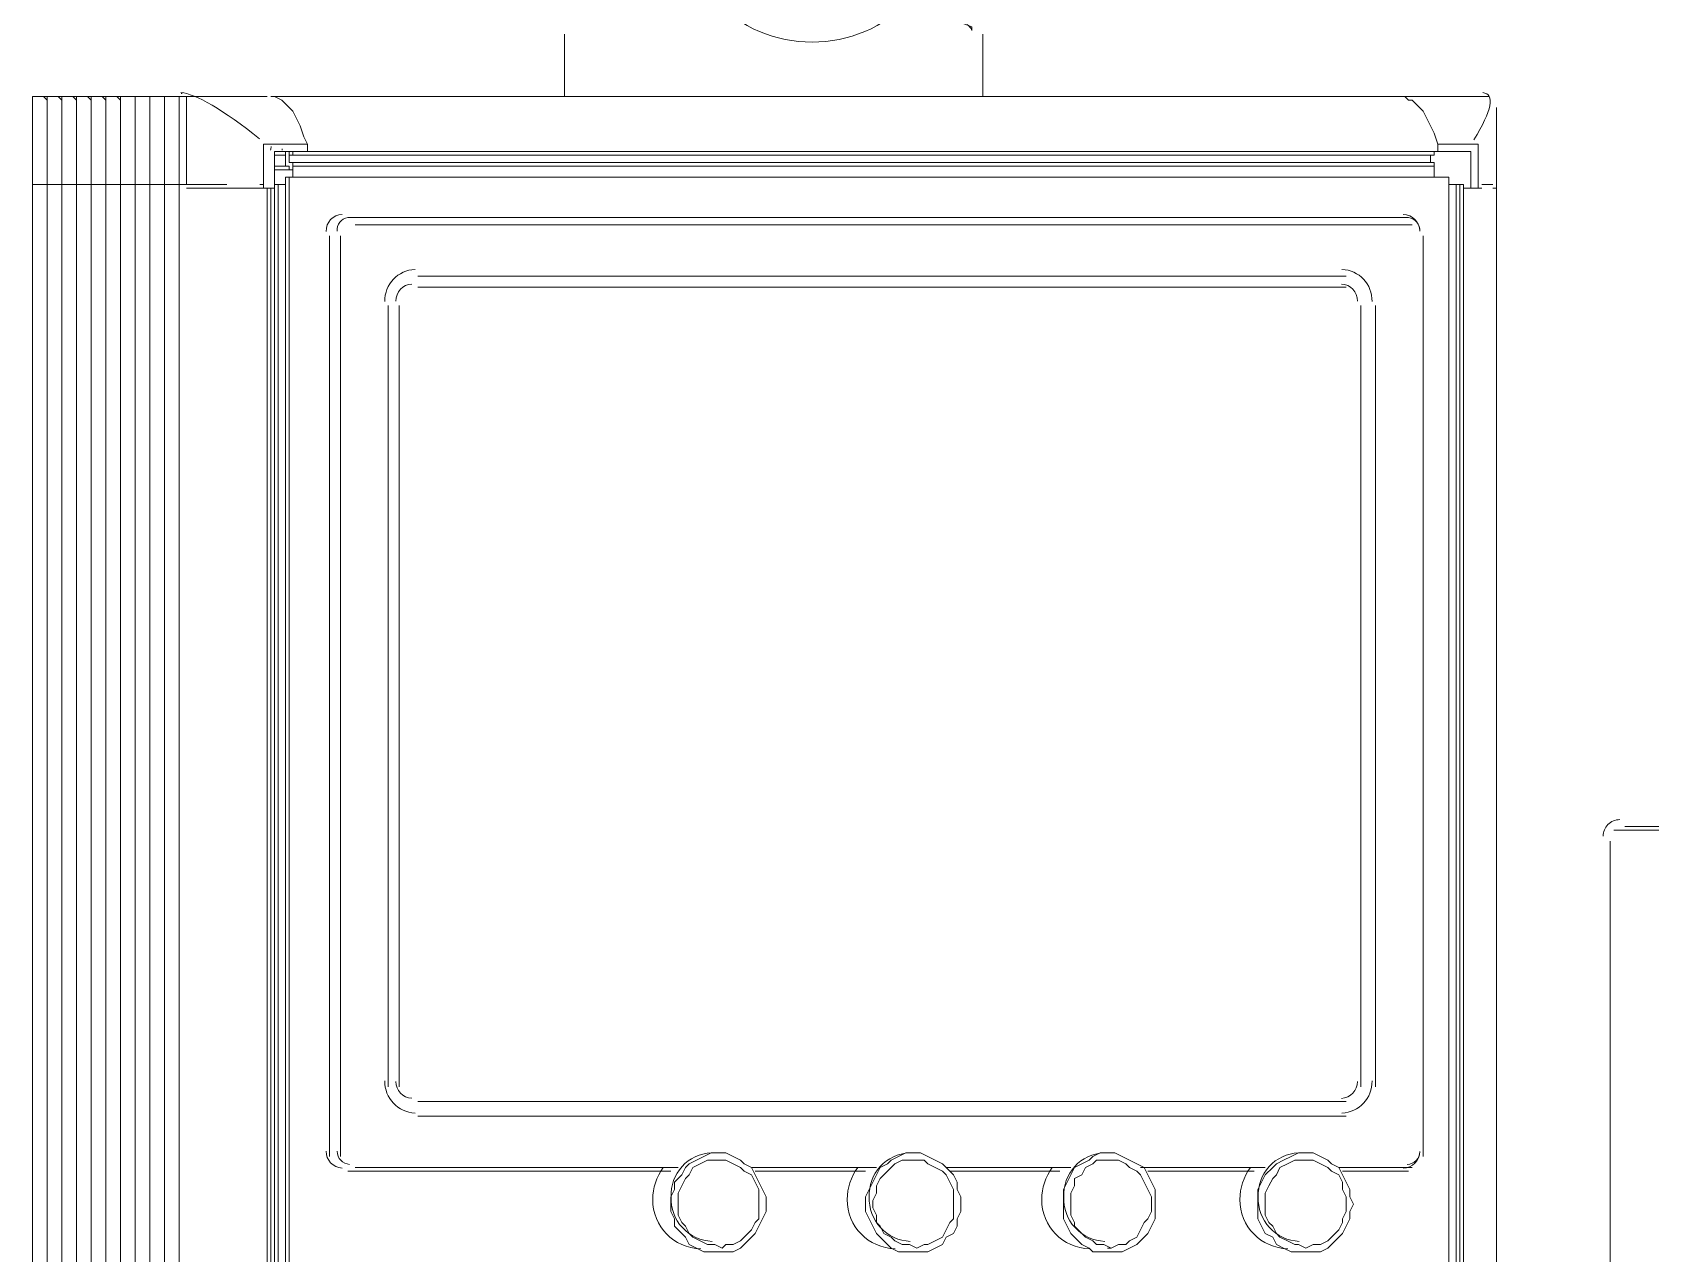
# Model space of a CAD drawing. Header units: millimetres. Extents: x 25096 to 30217, y 6541 to 10165.
# Drawn here: x 27559.6 to 27615.1, y 7042.2 to 7084.1 of the extents above; entities that cross this region are included whole.
import ezdxf

# ---------------------------------------------------------------- set-up
doc = ezdxf.new("R2010")
doc.units = ezdxf.units.MM
doc.layers.add('Equipment', color=123, linetype='Continuous')

# ---------------------------------------------------------------- blocks, each defined once
blk = doc.blocks.new('A$C970bf4b1')
at = {"layer": 'Equipment', "lineweight": 20}
for points in [[(-10529.36, 1858.24, -0.222822), (-10527.94, 1856.53), (-10527.94, 1857.59), (-10536.4, 1860.77), (-10544.87, 1865), (-10545.93, 1865, -0.42135), (-10602.03, 1865), (-10603.09, 1865)], [(-10710.98, 1798.58, -0.413651), (-10707.87, 1802.55), (-10401.98, 1802.55, -0.413651), (-10398.72, 1798.58, 0.414213), (-10403.48, 1803.45)], [(-10341.03, 1628.8, 0.201504), (-10344.43, 1627.37, 0.196322), (-10345.79, 1624.04)], [(-10600.97, 1532.64), (-10603.09, 1532.64, 0.415141), (-10614.65, 1519.91, 0.415141), (-10602.84, 1507.08)], [(-10544.87, 1532.64), (-10545.93, 1532.64, 0.415141), (-10557.49, 1519.91, 0.415141), (-10545.68, 1507.08)], [(-10488.77, 1532.64), (-10489.83, 1532.64, 0.415141), (-10501.39, 1519.91, 0.415141), (-10489.58, 1507.08)], [(-10431.62, 1532.64), (-10433.73, 1532.64, 0.415141), (-10445.29, 1519.91, 0.415141), (-10433.48, 1507.08)], [(-10403.48, 1528.25, 0.414213), (-10398.72, 1533.01, -0.413651), (-10402.31, 1529.31)], [(-10616.94, 1528.37, 0.161492), (-10619.94, 1519.18, 0.413652), (-10606.11, 1504.97)], [(-10560.84, 1528.37, 0.161492), (-10563.85, 1519.18, 0.413652), (-10550.01, 1504.97)], [(-10504.74, 1528.37, 0.161492), (-10507.74, 1519.18, 0.413652), (-10493.91, 1504.97)], [(-10447.58, 1528.37, 0.161492), (-10450.58, 1519.18, 0.413652), (-10436.75, 1504.97)]]:
    blk.add_lwpolyline(points, format="xyb", dxfattribs=at)
for points in [[(-10645.42, 1855.47), (-10645.42, 1837.48)], [(-10524.76, 1837.48), (-10524.76, 1855.47)], [(-10795.73, 1837.48), (-10798.9, 1837.48), (-10798.9, 1811.02), (-10798.9, 1414.1), (-10798.9, 1386.58), (-10795.73, 1386.58)], [(-10794.67, 1836.42), (-10795.73, 1837.48), (-10794.67, 1837.48)], [(-10791.49, 1837.48), (-10794.67, 1837.48), (-10794.67, 1811.02)], [(-10794.67, 1837.48), (-10794.67, 1837.48)], [(-10790.43, 1836.42), (-10791.49, 1837.48), (-10790.43, 1837.48)], [(-10787.26, 1837.48), (-10790.43, 1837.48), (-10790.43, 1811.02)], [(-10790.43, 1837.48), (-10790.43, 1837.48)], [(-10786.2, 1836.42), (-10787.26, 1837.48), (-10786.2, 1837.48)], [(-10783.02, 1837.48), (-10786.2, 1837.48), (-10786.2, 1811.02)], [(-10786.2, 1837.48), (-10786.2, 1837.48)], [(-10781.97, 1836.42), (-10783.02, 1837.48), (-10781.97, 1837.48)], [(-10778.79, 1837.48), (-10781.97, 1837.48), (-10781.97, 1811.02)], [(-10781.97, 1837.48), (-10781.97, 1837.48)], [(-10777.73, 1836.42), (-10778.79, 1837.48), (-10777.73, 1837.48)], [(-10774.56, 1837.48), (-10777.73, 1837.48), (-10777.73, 1811.02)], [(-10777.73, 1837.48), (-10777.73, 1837.48)], [(-10773.5, 1836.42), (-10774.56, 1837.48), (-10773.5, 1837.48)], [(-10770.32, 1837.48), (-10773.5, 1837.48), (-10773.5, 1811.02)], [(-10773.5, 1837.48), (-10773.5, 1837.48)], [(-10769.26, 1836.42), (-10769.26, 1837.48), (-10770.32, 1837.48), (-10769.26, 1837.48)], [(-10765.03, 1836.42), (-10765.03, 1837.48), (-10769.26, 1837.48), (-10769.26, 1811.02)], [(-10769.26, 1837.48), (-10769.26, 1837.48)], [(-10760.8, 1836.42), (-10760.8, 1837.48), (-10765.03, 1837.48), (-10765.03, 1811.02)], [(-10765.03, 1837.48), (-10765.03, 1837.48)], [(-10756.56, 1836.42), (-10756.56, 1837.48), (-10760.8, 1837.48), (-10760.8, 1811.02)], [(-10760.8, 1837.48), (-10760.8, 1837.48)], [(-10731.16, 1837.48), (-10754.45, 1837.48), (-10754.45, 1812.08), (-10754.45, 1837.48), (-10756.56, 1837.48), (-10756.56, 1811.02)], [(-10756.56, 1837.48), (-10756.56, 1837.48)], [(-10754.45, 1837.48), (-10754.45, 1837.48)], [(-10393.51, 1823.72), (-10381.87, 1823.72), (-10381.87, 1811.02), (-10383.99, 1811.02), (-10383.99, 1821.6), (-10393.51, 1821.6), (-10719.52, 1821.6), (-10395.63, 1821.6), (-10393.51, 1821.6), (-10393.51, 1823.72), (-10394.57, 1826.9), (-10395.63, 1829.01), (-10396.69, 1831.13), (-10397.75, 1833.25), (-10399.86, 1835.36), (-10400.92, 1836.42), (-10401.98, 1836.42), (-10403.04, 1837.48), (-10404.1, 1837.48), (-10730.1, 1837.48), (-10729.04, 1837.48), (-10726.93, 1836.42), (-10725.87, 1835.36), (-10724.81, 1834.3), (-10723.75, 1833.25), (-10722.69, 1831.13), (-10721.63, 1829.01), (-10720.57, 1825.84), (-10719.52, 1823.72), (-10732.22, 1823.72), (-10732.22, 1811.02), (-10754.45, 1811.02)], [(-10378.69, 1837.48), (-10378.69, 1837.48)], [(-10376.58, 1389.75), (-10376.58, 1414.1), (-10376.58, 1811.02), (-10376.58, 1834.3)], [(-10732.22, 1811.02), (-10729.04, 1811.02), (-10729.04, 1821.6), (-10719.52, 1821.6), (-10719.52, 1823.72)], [(-10725.87, 1820.54), (-10729.04, 1820.54), (-10729.04, 1817.37), (-10729.04, 1816.31), (-10723.75, 1816.31)], [(-10725.87, 1821.6), (-10725.87, 1818.43), (-10725.87, 1817.37), (-10724.81, 1817.37), (-10724.81, 1816.31), (-10723.75, 1816.31), (-10723.75, 1814.19), (-10723.75, 1817.37), (-10723.75, 1818.43), (-10724.81, 1818.43), (-10724.81, 1820.54), (-10723.75, 1820.54), (-10394.57, 1820.54), (-10394.57, 1821.6)], [(-10395.63, 1818.43), (-10395.63, 1820.54), (-10724.81, 1820.54)], [(-10723.75, 1820.54), (-10723.75, 1820.54)], [(-10394.57, 1820.54), (-10394.57, 1820.54)], [(-10724.81, 1817.37), (-10729.04, 1817.37), (-10725.87, 1817.37)], [(-10723.75, 1817.37), (-10394.57, 1817.37), (-10394.57, 1818.43), (-10723.75, 1818.43), (-10724.81, 1818.43)], [(-10724.81, 1818.43), (-10724.81, 1818.43)], [(-10394.57, 1818.43), (-10723.75, 1818.43)], [(-10394.57, 1818.43), (-10394.57, 1818.43)], [(-10394.57, 1817.37), (-10394.57, 1817.37)], [(-10394.57, 1817.37), (-10394.57, 1814.19)], [(-10798.9, 1812.08), (-10795.73, 1812.08), (-10794.67, 1812.08), (-10791.49, 1812.08), (-10790.43, 1812.08), (-10786.2, 1812.08), (-10781.97, 1812.08), (-10777.73, 1812.08), (-10773.5, 1812.08), (-10769.26, 1812.08), (-10765.03, 1812.08), (-10760.8, 1812.08), (-10756.56, 1812.08), (-10756.56, 1401.4), (-10755.5, 1401.4), (-10742.8, 1401.4)], [(-10798.9, 1812.08), (-10798.9, 1812.08)], [(-10795.73, 1812.08), (-10795.73, 1812.08)], [(-10794.67, 1812.08), (-10794.67, 1401.4), (-10791.49, 1401.4), (-10790.43, 1401.4)], [(-10794.67, 1812.08), (-10794.67, 1812.08)], [(-10794.67, 1812.08), (-10794.67, 1812.08)], [(-10794.67, 1812.08), (-10794.67, 1812.08)], [(-10790.43, 1812.08), (-10790.43, 1401.4), (-10786.2, 1401.4)], [(-10790.43, 1812.08), (-10790.43, 1812.08)], [(-10790.43, 1812.08), (-10790.43, 1812.08)], [(-10790.43, 1812.08), (-10790.43, 1812.08)], [(-10790.43, 1812.08), (-10790.43, 1812.08)], [(-10786.2, 1812.08), (-10786.2, 1401.4), (-10781.97, 1401.4)], [(-10786.2, 1812.08), (-10786.2, 1812.08)], [(-10786.2, 1812.08), (-10786.2, 1812.08)], [(-10786.2, 1812.08), (-10786.2, 1812.08)], [(-10786.2, 1812.08), (-10786.2, 1812.08)], [(-10786.2, 1812.08), (-10786.2, 1812.08)], [(-10781.97, 1812.08), (-10781.97, 1401.4), (-10777.73, 1401.4)], [(-10781.97, 1812.08), (-10781.97, 1812.08)], [(-10781.97, 1812.08), (-10781.97, 1812.08)], [(-10781.97, 1812.08), (-10781.97, 1812.08)], [(-10781.97, 1812.08), (-10781.97, 1812.08)], [(-10781.97, 1812.08), (-10781.97, 1812.08)], [(-10777.73, 1812.08), (-10777.73, 1401.4), (-10773.5, 1401.4)], [(-10777.73, 1812.08), (-10777.73, 1812.08)], [(-10777.73, 1812.08), (-10777.73, 1812.08)], [(-10777.73, 1812.08), (-10777.73, 1812.08)], [(-10777.73, 1812.08), (-10777.73, 1812.08)], [(-10777.73, 1812.08), (-10777.73, 1812.08)], [(-10773.5, 1812.08), (-10773.5, 1401.4), (-10769.26, 1401.4)], [(-10773.5, 1812.08), (-10773.5, 1812.08)], [(-10773.5, 1812.08), (-10773.5, 1812.08)], [(-10773.5, 1812.08), (-10773.5, 1812.08)], [(-10773.5, 1812.08), (-10773.5, 1812.08)], [(-10773.5, 1812.08), (-10773.5, 1812.08)], [(-10769.26, 1812.08), (-10769.26, 1401.4), (-10765.03, 1401.4)], [(-10769.26, 1812.08), (-10769.26, 1812.08)], [(-10769.26, 1812.08), (-10769.26, 1812.08)], [(-10769.26, 1812.08), (-10769.26, 1812.08)], [(-10769.26, 1812.08), (-10769.26, 1812.08)], [(-10769.26, 1812.08), (-10769.26, 1812.08)], [(-10765.03, 1812.08), (-10765.03, 1401.4), (-10760.8, 1401.4)], [(-10765.03, 1812.08), (-10765.03, 1812.08)], [(-10765.03, 1812.08), (-10765.03, 1812.08)], [(-10765.03, 1812.08), (-10765.03, 1812.08)], [(-10765.03, 1812.08), (-10765.03, 1812.08)], [(-10765.03, 1812.08), (-10765.03, 1812.08)], [(-10760.8, 1812.08), (-10760.8, 1401.4), (-10756.56, 1401.4)], [(-10760.8, 1812.08), (-10760.8, 1812.08)], [(-10760.8, 1812.08), (-10760.8, 1812.08)], [(-10760.8, 1812.08), (-10760.8, 1812.08)], [(-10760.8, 1812.08), (-10760.8, 1812.08)], [(-10760.8, 1812.08), (-10760.8, 1812.08)], [(-10756.56, 1812.08), (-10755.5, 1812.08), (-10742.8, 1812.08)], [(-10756.56, 1812.08), (-10756.56, 1812.08)], [(-10756.56, 1812.08), (-10756.56, 1812.08)], [(-10756.56, 1812.08), (-10756.56, 1812.08)], [(-10756.56, 1812.08), (-10756.56, 1812.08)], [(-10756.56, 1812.08), (-10756.56, 1812.08)], [(-10733.28, 1812.08), (-10732.22, 1812.08)], [(-10727.98, 1403.51), (-10727.98, 1812.08), (-10729.04, 1812.08), (-10729.04, 1403.51)], [(-10729.04, 1812.08), (-10729.04, 1812.08)], [(-10725.87, 1812.08), (-10727.98, 1812.08)], [(-10724.81, 1814.19), (-10725.87, 1814.19), (-10725.87, 1407.75), (-10724.81, 1407.75)], [(-10725.87, 1813.14), (-10725.87, 1813.14)], [(-10390.34, 1812.08), (-10390.34, 1812.08)], [(-10388.22, 1812.08), (-10389.28, 1812.08), (-10390.34, 1812.08)], [(-10390.34, 1812.08), (-10390.34, 1812.08)], [(-10389.28, 1812.08), (-10389.28, 1812.08)], [(-10389.28, 1812.08), (-10389.28, 1812.08)], [(-10388.22, 1812.08), (-10388.22, 1411.98), (-10388.22, 1812.08)], [(-10388.22, 1812.08), (-10388.22, 1812.08)], [(-10388.22, 1812.08), (-10388.22, 1812.08)], [(-10387.16, 1812.08), (-10387.16, 1812.08)], [(-10387.16, 1812.08), (-10387.16, 1812.08)], [(-10387.16, 1812.08), (-10387.16, 1812.08)], [(-10387.16, 1812.08), (-10387.16, 1812.08)], [(-10387.16, 1812.08), (-10387.16, 1812.08)], [(-10387.16, 1812.08), (-10387.16, 1812.08)], [(-10387.16, 1812.08), (-10387.16, 1812.08)], [(-10386.1, 1812.08), (-10386.1, 1812.08)], [(-10386.1, 1812.08), (-10386.1, 1812.08)], [(-10380.81, 1812.08), (-10380.81, 1812.08)], [(-10377.64, 1812.08), (-10380.81, 1812.08)], [(-10794.67, 1811.02), (-10794.67, 1811.02)], [(-10794.67, 1811.02), (-10794.67, 1811.02)], [(-10790.43, 1811.02), (-10790.43, 1811.02)], [(-10790.43, 1811.02), (-10790.43, 1811.02)], [(-10786.2, 1811.02), (-10786.2, 1811.02)], [(-10786.2, 1811.02), (-10786.2, 1811.02)], [(-10781.97, 1811.02), (-10781.97, 1811.02)], [(-10781.97, 1811.02), (-10781.97, 1811.02)], [(-10777.73, 1811.02), (-10777.73, 1811.02)], [(-10777.73, 1811.02), (-10777.73, 1811.02)], [(-10773.5, 1811.02), (-10773.5, 1811.02)], [(-10773.5, 1811.02), (-10773.5, 1811.02)], [(-10769.26, 1811.02), (-10769.26, 1811.02)], [(-10769.26, 1811.02), (-10769.26, 1811.02)], [(-10765.03, 1811.02), (-10765.03, 1811.02)], [(-10765.03, 1811.02), (-10765.03, 1811.02)], [(-10760.8, 1811.02), (-10760.8, 1811.02)], [(-10760.8, 1811.02), (-10760.8, 1811.02)], [(-10756.56, 1811.02), (-10756.56, 1811.02)], [(-10756.56, 1811.02), (-10756.56, 1811.02)], [(-10730.1, 1414.1), (-10730.1, 1811.02), (-10730.1, 1414.1), (-10730.1, 1811.02)], [(-10387.16, 1811.02), (-10387.16, 1811.02)], [(-10383.99, 1414.1), (-10386.1, 1414.1), (-10386.1, 1811.02), (-10383.99, 1811.02)], [(-10380.81, 1811.02), (-10381.87, 1811.02)], [(-10376.58, 1811.02), (-10377.64, 1811.02)], [(-10707.87, 1802.55), (-10707.87, 1802.55)], [(-10713.17, 1797.26), (-10713.17, 1531.59)], [(-10709.99, 1797.26), (-10709.99, 1531.59)], [(-10400.92, 1800.43), (-10705.76, 1800.43)], [(-10397.75, 1531.59), (-10397.75, 1797.26)], [(-10687.76, 1785.62), (-10419.97, 1785.62)], [(-10419.97, 1782.44), (-10687.76, 1782.44)], [(-10696.23, 1551.7), (-10696.23, 1777.15)], [(-10693.06, 1777.15), (-10693.06, 1551.7)], [(-10411.51, 1777.15), (-10411.51, 1551.7)], [(-10115.14, 1622.61), (-10325.77, 1622.61), (-10325.77, 1625.79), (-10342.71, 1625.79)], [(-10339.53, 1626.85), (-10115.14, 1626.85)], [(-10343.76, 1622.61), (-10343.76, 1136.78), (-10332.12, 1136.78), (-10327.89, 1136.78), (-9889.69, 1136.78)], [(-10687.76, 1547.46), (-10419.97, 1547.46)], [(-10419.97, 1543.23), (-10687.76, 1543.23)], [(-10707.87, 1527.35), (-10707.87, 1527.35)], [(-10614.73, 1527.35), (-10707.87, 1527.35)], [(-10705.76, 1528.41), (-10612.61, 1528.41)], [(-10600.97, 1530.53), (-10600.97, 1530.53)], [(-10591.44, 1528.41), (-10555.46, 1528.41)], [(-10558.63, 1527.35), (-10590.38, 1527.35)], [(-10544.87, 1530.53), (-10544.87, 1530.53)], [(-10535.35, 1528.41), (-10499.36, 1528.41)], [(-10502.53, 1527.35), (-10534.29, 1527.35)], [(-10487.71, 1530.53), (-10488.77, 1530.53)], [(-10479.25, 1528.41), (-10443.26, 1528.41)], [(-10446.43, 1527.35), (-10477.13, 1527.35)], [(-10431.62, 1530.53), (-10431.62, 1530.53)], [(-10422.09, 1528.41), (-10400.92, 1528.41)], [(-10401.98, 1527.35), (-10421.03, 1527.35)], [(-10605.2, 1504.07), (-10600.97, 1504.07)], [(-10600.97, 1505.12), (-10600.97, 1505.12)], [(-10548.05, 1504.07), (-10544.87, 1504.07)], [(-10544.87, 1505.12), (-10544.87, 1505.12)], [(-10491.95, 1504.07), (-10488.77, 1504.07)], [(-10488.77, 1505.12), (-10487.71, 1505.12)], [(-10435.85, 1504.07), (-10431.62, 1504.07)], [(-10431.62, 1505.12), (-10431.62, 1505.12)]]:
    blk.add_lwpolyline(points, dxfattribs=at)
for points in [[(-10378.69, 1837.48), (-10403.04, 1837.48)], [(-10724.81, 1821.6), (-10724.81, 1820.54), (-10724.81, 1821.6), (-10724.81, 1820.54)], [(-10723.75, 1821.6), (-10723.75, 1820.54), (-10723.75, 1821.6), (-10723.75, 1820.54), (-10723.75, 1821.6), (-10723.75, 1820.54)], [(-10390.34, 1407.75), (-10724.81, 1407.75), (-10724.81, 1814.19), (-10390.34, 1814.19)], [(-10387.16, 1812.08), (-10386.1, 1812.08), (-10386.1, 1411.98), (-10387.16, 1411.98), (-10388.22, 1411.98), (-10388.22, 1812.08)], [(-10387.16, 1411.98), (-10387.16, 1812.08), (-10387.16, 1411.98), (-10387.16, 1812.08)], [(-10731.16, 1414.1), (-10731.16, 1811.02)], [(-10415.74, 1777.15), (-10415.74, 1551.7)], [(-10614.73, 1517.83), (-10614.73, 1519.94), (-10613.67, 1522.06), (-10613.67, 1524.18), (-10611.55, 1526.29), (-10610.5, 1528.41), (-10609.44, 1529.47), (-10607.32, 1530.53), (-10605.2, 1531.59), (-10603.09, 1532.64), (-10600.97, 1532.64), (-10598.85, 1532.64), (-10596.74, 1531.59), (-10594.62, 1530.53), (-10593.56, 1529.47), (-10591.44, 1528.41), (-10590.38, 1526.29), (-10589.33, 1524.18), (-10588.27, 1522.06), (-10587.21, 1519.94), (-10587.21, 1517.83), (-10587.21, 1515.71), (-10588.27, 1513.59), (-10589.33, 1511.48), (-10590.38, 1509.36), (-10591.44, 1508.3), (-10593.56, 1506.18), (-10594.62, 1505.12), (-10596.74, 1504.07), (-10598.85, 1504.07), (-10600.97, 1504.07), (-10603.09, 1504.07), (-10605.2, 1504.07), (-10607.32, 1505.12), (-10609.44, 1506.18), (-10610.5, 1508.3), (-10611.55, 1509.36), (-10613.67, 1511.48), (-10613.67, 1513.59), (-10614.73, 1515.71)], [(-10558.63, 1517.83), (-10558.63, 1519.94), (-10557.57, 1522.06), (-10556.51, 1524.18), (-10555.46, 1526.29), (-10554.4, 1528.41), (-10552.28, 1529.47), (-10551.22, 1530.53), (-10549.11, 1531.59), (-10546.99, 1532.64), (-10544.87, 1532.64), (-10542.75, 1532.64), (-10540.64, 1531.59), (-10538.52, 1530.53), (-10536.4, 1529.47), (-10535.35, 1528.41), (-10533.23, 1526.29), (-10532.17, 1524.18), (-10532.17, 1522.06), (-10531.11, 1519.94), (-10531.11, 1517.83), (-10531.11, 1515.71), (-10532.17, 1513.59), (-10532.17, 1511.48), (-10533.23, 1509.36), (-10535.35, 1508.3), (-10536.4, 1506.18), (-10538.52, 1505.12), (-10540.64, 1504.07), (-10542.75, 1504.07), (-10544.87, 1504.07), (-10546.99, 1504.07), (-10549.11, 1504.07), (-10551.22, 1505.12), (-10552.28, 1506.18), (-10554.4, 1508.3), (-10555.46, 1509.36), (-10556.51, 1511.48), (-10557.57, 1513.59), (-10558.63, 1515.71)], [(-10501.47, 1517.83), (-10501.47, 1519.94), (-10501.47, 1522.06), (-10500.42, 1524.18), (-10499.36, 1526.29), (-10498.3, 1528.41), (-10496.18, 1529.47), (-10494.07, 1530.53), (-10493.01, 1531.59), (-10490.89, 1532.64), (-10488.77, 1532.64), (-10486.66, 1532.64), (-10484.54, 1531.59), (-10482.42, 1530.53), (-10480.31, 1529.47), (-10478.19, 1528.41), (-10477.13, 1526.29), (-10476.07, 1524.18), (-10475.01, 1522.06), (-10475.01, 1519.94), (-10475.01, 1517.83), (-10475.01, 1515.71), (-10475.01, 1513.59), (-10476.07, 1511.48), (-10477.13, 1509.36), (-10478.19, 1508.3), (-10480.31, 1506.18), (-10482.42, 1505.12), (-10484.54, 1504.07), (-10486.66, 1504.07), (-10488.77, 1504.07), (-10490.89, 1504.07), (-10493.01, 1504.07), (-10494.07, 1505.12), (-10496.18, 1506.18), (-10498.3, 1508.3), (-10499.36, 1509.36), (-10500.42, 1511.48), (-10501.47, 1513.59), (-10501.47, 1515.71)], [(-10445.38, 1517.83), (-10445.38, 1519.94), (-10445.38, 1522.06), (-10444.32, 1524.18), (-10443.26, 1526.29), (-10441.14, 1528.41), (-10440.08, 1529.47), (-10437.97, 1530.53), (-10435.85, 1531.59), (-10433.73, 1532.64), (-10431.62, 1532.64), (-10429.5, 1532.64), (-10427.38, 1531.59), (-10425.27, 1530.53), (-10424.21, 1529.47), (-10422.09, 1528.41), (-10421.03, 1526.29), (-10419.97, 1524.18), (-10418.91, 1522.06), (-10418.91, 1519.94), (-10417.86, 1517.83), (-10418.91, 1515.71), (-10418.91, 1513.59), (-10419.97, 1511.48), (-10421.03, 1509.36), (-10422.09, 1508.3), (-10424.21, 1506.18), (-10425.27, 1505.12), (-10427.38, 1504.07), (-10429.5, 1504.07), (-10431.62, 1504.07), (-10433.73, 1504.07), (-10435.85, 1504.07), (-10437.97, 1505.12), (-10440.08, 1506.18), (-10441.14, 1508.3), (-10443.26, 1509.36), (-10444.32, 1511.48), (-10445.38, 1513.59), (-10445.38, 1515.71)], [(-10589.33, 1517.83), (-10589.33, 1519.94), (-10589.33, 1522.06), (-10590.38, 1524.18), (-10591.44, 1526.29), (-10593.56, 1527.35), (-10594.62, 1528.41), (-10596.74, 1529.47), (-10598.85, 1530.53), (-10599.91, 1530.53), (-10602.03, 1530.53), (-10604.14, 1530.53), (-10606.26, 1529.47), (-10608.38, 1528.41), (-10609.44, 1526.29), (-10610.5, 1525.24), (-10611.55, 1523.12), (-10612.61, 1521), (-10612.61, 1518.88), (-10612.61, 1516.77), (-10612.61, 1514.65), (-10611.55, 1512.53), (-10610.5, 1511.48), (-10609.44, 1509.36), (-10608.38, 1508.3), (-10606.26, 1507.24), (-10604.14, 1506.18), (-10602.03, 1506.18), (-10599.91, 1505.12), (-10598.85, 1506.18), (-10596.74, 1506.18), (-10594.62, 1507.24), (-10593.56, 1508.3), (-10591.44, 1510.42), (-10590.38, 1512.53), (-10589.33, 1513.59), (-10589.33, 1515.71)], [(-10533.23, 1517.83), (-10533.23, 1519.94), (-10533.23, 1522.06), (-10534.29, 1524.18), (-10535.35, 1526.29), (-10536.4, 1527.35), (-10538.52, 1528.41), (-10540.64, 1529.47), (-10541.7, 1530.53), (-10543.81, 1530.53), (-10545.93, 1530.53), (-10548.05, 1530.53), (-10550.16, 1529.47), (-10551.22, 1528.41), (-10553.34, 1526.29), (-10554.4, 1525.24), (-10555.46, 1523.12), (-10555.46, 1521), (-10556.51, 1518.88), (-10556.51, 1516.77), (-10555.46, 1514.65), (-10555.46, 1512.53), (-10554.4, 1511.48), (-10553.34, 1509.36), (-10551.22, 1508.3), (-10550.16, 1507.24), (-10548.05, 1506.18), (-10545.93, 1506.18), (-10543.81, 1505.12), (-10541.7, 1506.18), (-10540.64, 1506.18), (-10538.52, 1507.24), (-10536.4, 1508.3), (-10535.35, 1510.42), (-10534.29, 1512.53), (-10533.23, 1513.59), (-10533.23, 1515.71)], [(-10476.07, 1517.83), (-10476.07, 1519.94), (-10477.13, 1522.06), (-10478.19, 1524.18), (-10479.25, 1526.29), (-10480.31, 1527.35), (-10482.42, 1528.41), (-10483.48, 1529.47), (-10485.6, 1530.53), (-10487.71, 1530.53), (-10489.83, 1530.53), (-10491.95, 1530.53), (-10493.01, 1529.47), (-10495.12, 1528.41), (-10496.18, 1526.29), (-10498.3, 1525.24), (-10498.3, 1523.12), (-10499.36, 1521), (-10499.36, 1518.88), (-10499.36, 1516.77), (-10499.36, 1514.65), (-10498.3, 1512.53), (-10498.3, 1511.48), (-10496.18, 1509.36), (-10495.12, 1508.3), (-10493.01, 1507.24), (-10491.95, 1506.18), (-10489.83, 1506.18), (-10487.71, 1505.12), (-10485.6, 1506.18), (-10483.48, 1506.18), (-10482.42, 1507.24), (-10480.31, 1508.3), (-10479.25, 1510.42), (-10478.19, 1512.53), (-10477.13, 1513.59), (-10476.07, 1515.71)], [(-10419.97, 1517.83), (-10419.97, 1519.94), (-10421.03, 1522.06), (-10421.03, 1524.18), (-10422.09, 1526.29), (-10424.21, 1527.35), (-10425.27, 1528.41), (-10427.38, 1529.47), (-10429.5, 1530.53), (-10431.62, 1530.53), (-10433.73, 1530.53), (-10434.79, 1530.53), (-10436.91, 1529.47), (-10439.03, 1528.41), (-10440.08, 1526.29), (-10441.14, 1525.24), (-10442.2, 1523.12), (-10443.26, 1521), (-10443.26, 1518.88), (-10443.26, 1516.77), (-10443.26, 1514.65), (-10442.2, 1512.53), (-10441.14, 1511.48), (-10440.08, 1509.36), (-10439.03, 1508.3), (-10436.91, 1507.24), (-10434.79, 1506.18), (-10433.73, 1506.18), (-10431.62, 1505.12), (-10429.5, 1506.18), (-10427.38, 1506.18), (-10425.27, 1507.24), (-10424.21, 1508.3), (-10422.09, 1510.42), (-10421.03, 1512.53), (-10421.03, 1513.59), (-10419.97, 1515.71)]]:
    blk.add_lwpolyline(points, close=True, dxfattribs=at)
for points in [[(-10416.72, 1778.44, 0.413653), (-10421.33, 1783.34, -0.413653)], [(-10421.33, 1548.36, 0.413653), (-10416.72, 1553.26, -0.413653)]]:
    blk.add_lwpolyline(points, format="xyb", close=True, dxfattribs=at)
for centre, radius, start, end in [((-10755.96, 1833.62), 4.76, 86.2977, 90.0006), ((-10733.74, 1823.04), 3.7, 343.5542, 0.8675), ((-10725.27, 1821.98), 1.59, 165.6296, 179.6695), ((-10709.39, 1798.69), 4.76, 91.8346, 181.7249), ((-10688.22, 1778.58), 9, 91.8347, 181.7248), ((-10689.28, 1778.58), 4.76, 91.8346, 181.7249), ((-10421.48, 1778.58), 9, 358.2752, 88.1653), ((-10688.22, 1553.12), 9, 178.2752, 268.1653), ((-10689.28, 1553.12), 4.76, 178.2751, 268.1654), ((-10421.48, 1553.12), 9, 271.8347, 1.7248), ((-10709.39, 1533.01), 4.76, 178.2751, 268.1654), ((-10707.27, 1533.01), 3.7, 178.2751, 268.1651)]:
    blk.add_arc(centre, radius, start, end, dxfattribs=at)
for points in [[(-10733.38, 1825.28), (-10743.75, 1833.58), (-10751.97, 1838.41), (-10756.06, 1838.61)], [(-10383.13, 1825.01), (-10377.86, 1833.38), (-10376.93, 1838.31), (-10380.55, 1838.6)]]:
    blk.add_open_spline(points, degree=3, dxfattribs=at)

msp = doc.modelspace()

# ---------------------------------------------------------------- block references
at = {"xscale": 0.1189320440123307, "yscale": 0.1189320440123307, "zscale": 0.1189320440123307}
msp.add_blockref('A$C970bf4b1', (28843.901, 6863.372), dxfattribs=at)

doc.saveas('drawing.dxf')
